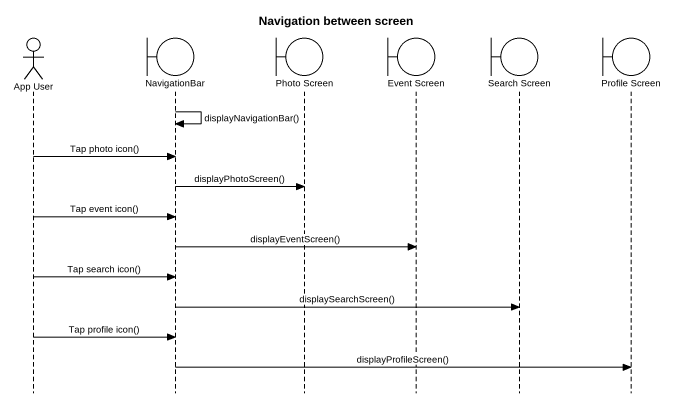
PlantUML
@startuml
title Navigation between screen
hide footbox
actor "App User" as App_User
boundary NavigationBar
boundary "Photo Screen" as Photo_Screen
boundary "Event Screen" as Event_Screen
boundary "Search Screen" as Search_Screen
boundary "Profile Screen" as Profile_Screen

NavigationBar -> NavigationBar : displayNavigationBar()
App_User -> NavigationBar : Tap photo icon()
NavigationBar -> Photo_Screen : displayPhotoScreen()
App_User -> NavigationBar : Tap event icon()
NavigationBar -> Event_Screen : displayEventScreen()
App_User -> NavigationBar : Tap search icon()
NavigationBar -> Search_Screen : displaySearchScreen()
App_User -> NavigationBar : Tap profile icon()
NavigationBar -> Profile_Screen : displayProfileScreen()
@enduml
